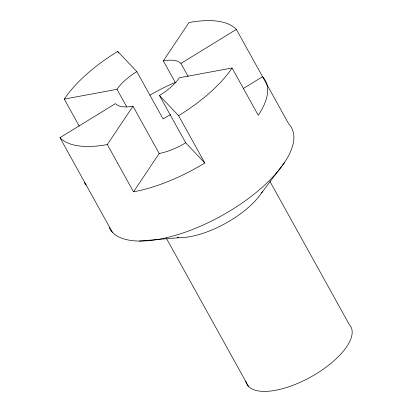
<?xml version="1.0" encoding="UTF-8"?>
<svg xmlns="http://www.w3.org/2000/svg" width="412" height="412" viewBox="0 0 412 412"><rect width="100%" height="100%" fill="white"/><g stroke="black" fill="none" stroke-linecap="round" stroke-linejoin="round"><path stroke-width="0.62" d="M243.538 88.379L262.562 76.704A103.973 43.116 -29 0 1 258.257 115.283L232.049 68.001L179.313 77.77A38.62 16.017 -29 0 1 159.465 95.486L178.602 115.684L204.81 162.972A103.973 43.116 -29 0 1 133.529 191.832L107.316 144.545L132.983 106.203A38.62 16.017 -29 0 1 115.391 103.649L59.956 137.675L112.373 232.244M175.491 82.843L163.322 60.888L188.99 22.547A103.973 43.116 -29 0 1 236.354 29.417L288.771 123.986A103.973 43.116 -29 0 1 225.189 213.725A103.973 43.116 -29 0 1 109.154 227.584M133.529 191.832L159.197 153.491A38.62 16.017 -29 0 0 185.673 142.768L204.81 162.972M261.62 192.873L284.471 162.565M163.322 60.888A38.62 16.017 -29 0 1 180.914 63.443L236.354 29.417M64.257 99.096L116.993 89.322A38.62 16.017 -29 0 1 136.846 71.611L117.703 51.407A103.973 43.116 -29 0 0 64.257 99.096L79.233 126.113M139.416 241.061L178.731 237.724M270.004 181.522L349.263 324.502A59.41 24.638 -29 0 1 310.148 377.341A59.41 24.638 -29 0 1 245.779 381.151M180.914 63.443L188.088 76.39M159.465 95.486L185.673 142.768M136.846 71.611L163.054 118.893A38.62 16.017 -29 0 1 170.795 114.634M117.703 51.407L118.641 53.096M132.983 106.203L159.197 153.491M116.993 89.322L126.664 106.77M166.397 238.316L248.462 386.363M86.165 184.957A103.973 43.116 -29 0 1 84.192 182.49M149.86 95.157A103.973 43.116 -29 0 1 175.497 82.297M232.049 68.001A103.973 43.116 -29 0 1 178.602 115.684M107.316 144.545A103.973 43.116 -29 0 1 59.956 137.675M262.702 191.183A59.41 24.638 -29 0 1 177.356 237.688"/></g></svg>
